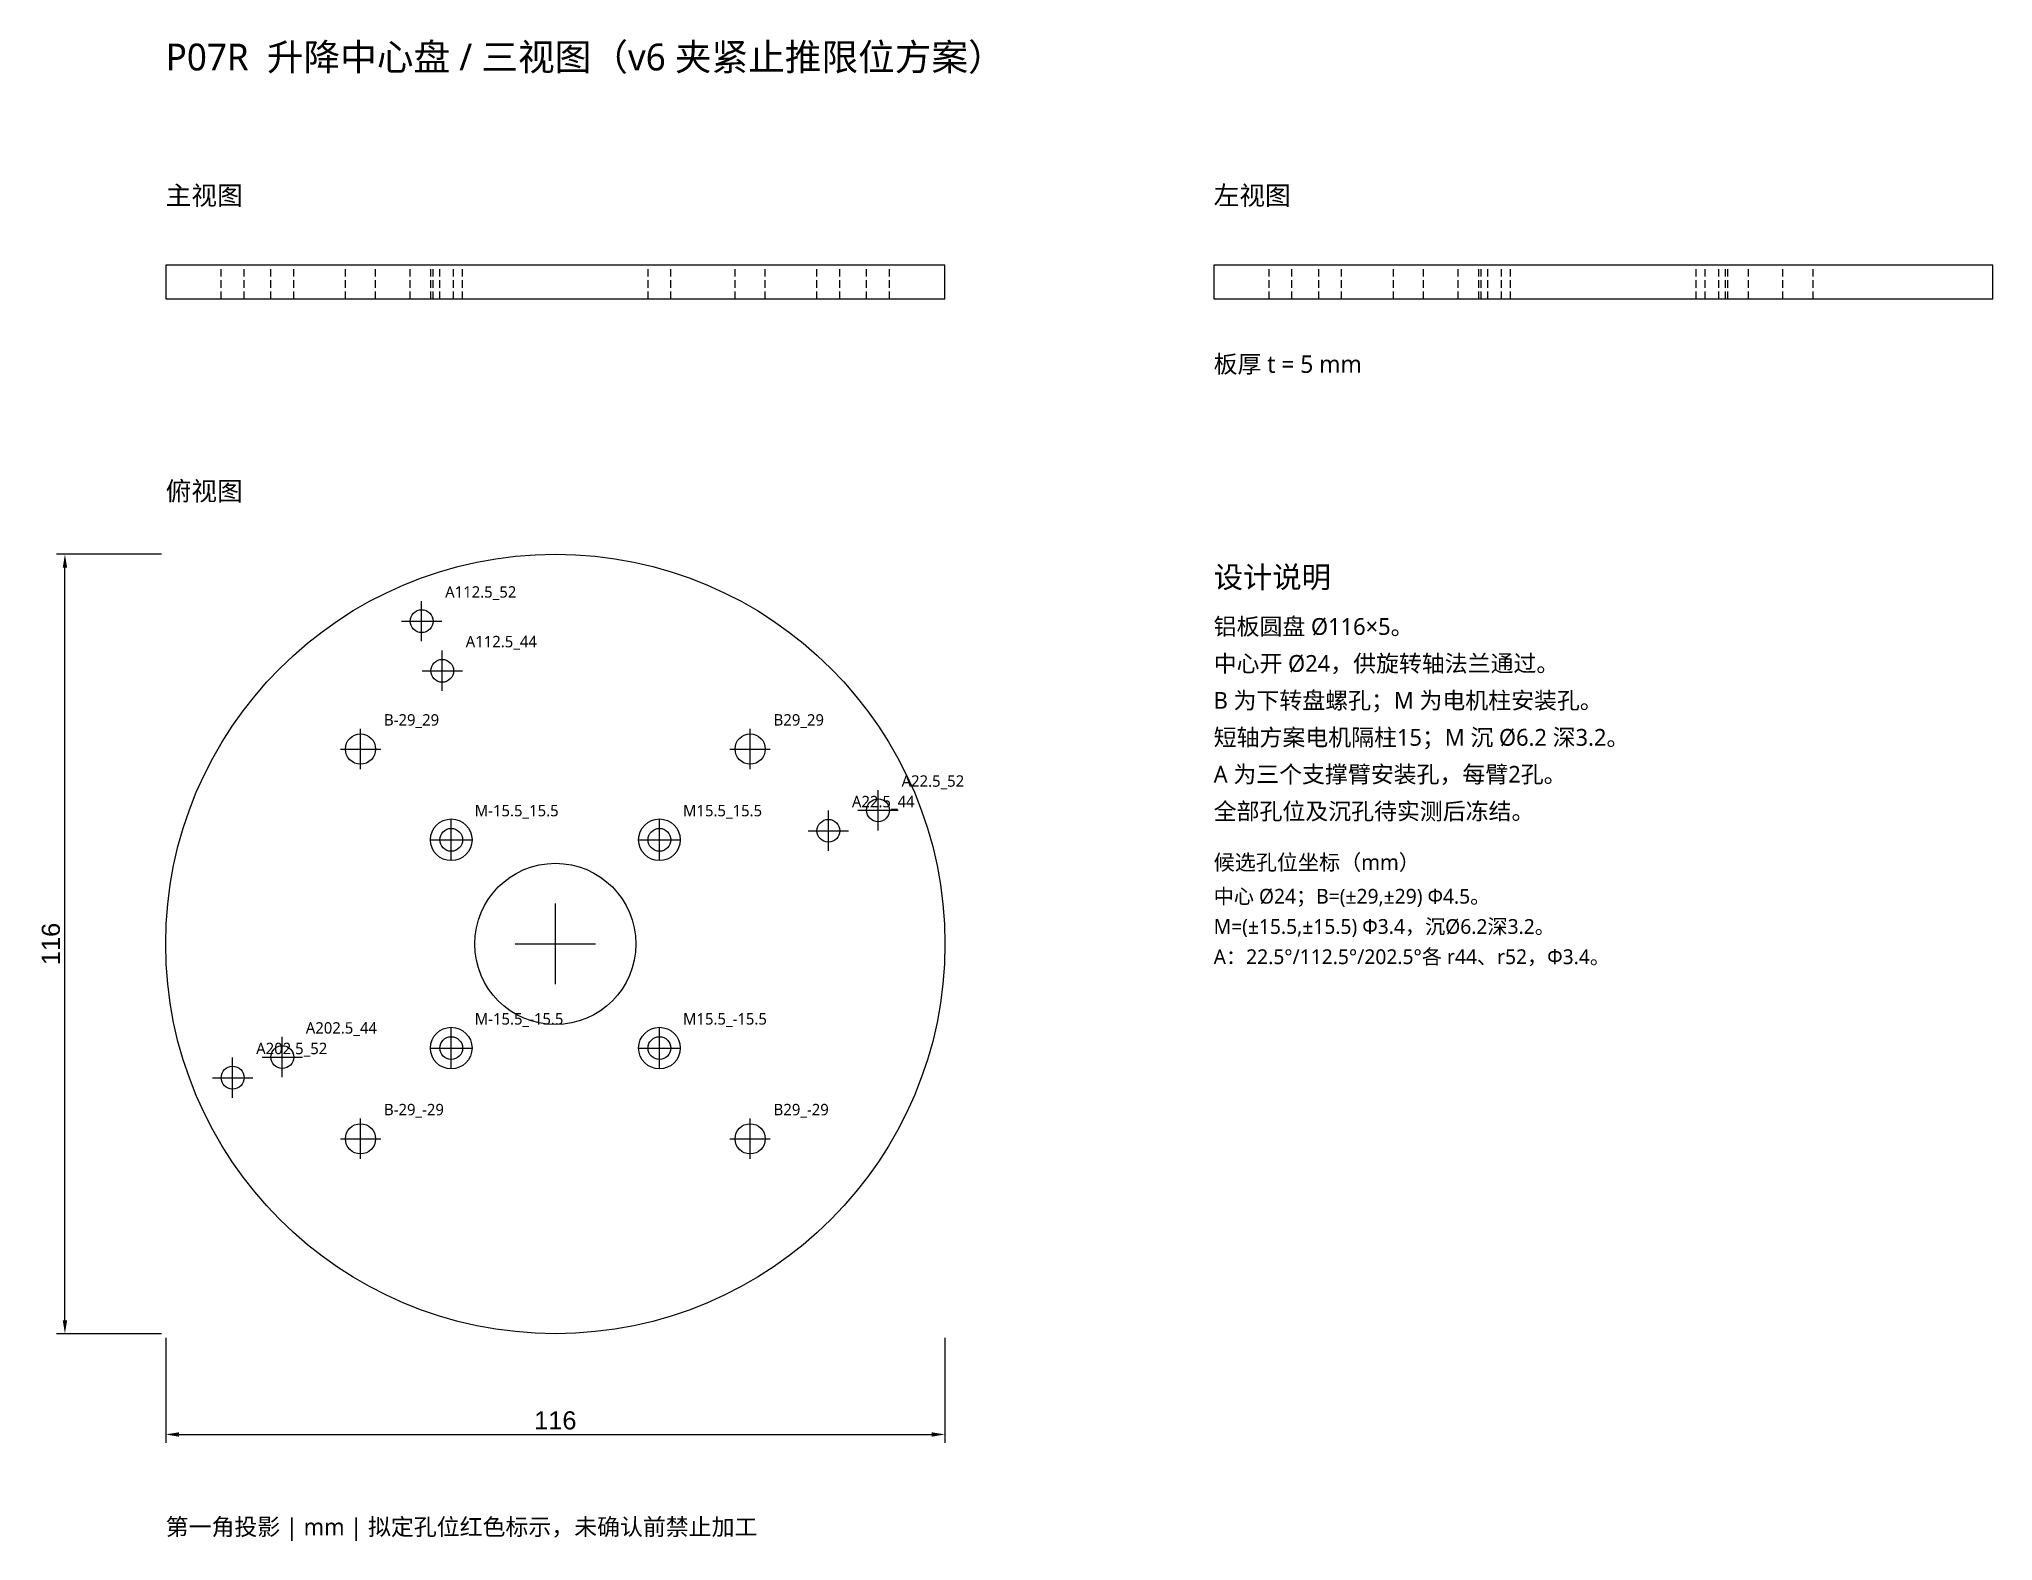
# Model space of a CAD drawing. Header units: millimetres. Extents: x 26 to 317, y 14 to 238.
import ezdxf

# ---------------------------------------------------------------- set-up
doc = ezdxf.new("R2010")
doc.units = ezdxf.units.MM
doc.linetypes.add('HIDDEN2', pattern=[4.7625, 3.175, -1.5875])
for name, color, linetype in [('CENTER', 4, 'Continuous'), ('DIMENSIONS', 3, 'Continuous'), ('NOTES', 7, 'Continuous'), ('OUTLINE', 7, 'Continuous'), ('PROPOSED_HIDDEN', 1, 'HIDDEN2'), ('PROPOSED_HOLES', 1, 'Continuous')]:
    doc.layers.add(name, color=color, linetype=linetype)
doc.styles.add('CN_NOTES', font='Microsoft YaHei.ttf')
doc.styles.get("Standard").update_dxf_attribs({"font": 'arial.ttf'})
doc.dimstyles.new('ISO-25', dxfattribs={"dimtxt": 2.5, "dimasz": 2.5, "dimexe": 1.25, "dimexo": 0.625, "dimtad": 1, "dimtxsty": 'Standard', "dimcen": 2.5, "dimadec": 0, "dimazin": 0, "dimtfac": 1, "dimtmove": 0, "dimatfit": 3, "dimfxl": 1, "dimarcsym": 0})

# ---------------------------------------------------------------- blocks, each defined once
blk = doc.blocks.new('*D1')
at = {"layer": 'Defpoints', "color": 0, "transparency": 16777216}
for p in [(45, 45), (161, 45), (161, 30)]:
    blk.add_point(p, dxfattribs=at)
at = {"layer": 'DIMENSIONS', "color": 0, "lineweight": -2, "transparency": 16777216}
for p, q in [((45, 44.38), (45, 28.75)), ((161, 44.38), (161, 28.75)), ((47, 30), (159, 30))]:
    blk.add_line(p, q, dxfattribs=at)
at = {"layer": 'DIMENSIONS', "color": 0, "transparency": 16777216}
for points in [[(47, 30.33), (47, 29.67), (45, 30)], [(159, 30.33), (159, 29.67), (161, 30)]]:
    blk.add_solid(points, dxfattribs=at)
at = {"layer": 'DIMENSIONS', "color": 0, "transparency": 16777216, "insert": (103, 32.08), "char_height": 2.7, "attachment_point": 5}
blk.add_mtext('116', dxfattribs=at)
blk = doc.blocks.new('*D2')
at = {"layer": 'Defpoints', "color": 0, "transparency": 16777216}
for p in [(30, 161), (45, 161), (45, 45)]:
    blk.add_point(p, dxfattribs=at)
at = {"layer": 'DIMENSIONS', "color": 0, "lineweight": -2, "transparency": 16777216}
for p, q in [((44.38, 161), (28.75, 161)), ((30, 47), (30, 159)), ((44.38, 45), (28.75, 45))]:
    blk.add_line(p, q, dxfattribs=at)
at = {"layer": 'DIMENSIONS', "color": 0, "transparency": 16777216}
for points in [[(29.67, 159), (30.33, 159), (30, 161)], [(29.67, 47), (30.33, 47), (30, 45)]]:
    blk.add_solid(points, dxfattribs=at)
at = {"layer": 'DIMENSIONS', "color": 0, "transparency": 16777216, "insert": (27.92, 103), "char_height": 2.7, "attachment_point": 5, "rotation": 90}
blk.add_mtext('116', dxfattribs=at)

msp = doc.modelspace()

# ---------------------------------------------------------------- linework, layer by layer
at = {"layer": 'CENTER'}
for p, q in [((83.1, 148.04), (83.1, 154.04)), ((80.1, 151.04), (86.1, 151.04)), ((86.16, 140.65), (86.16, 146.65)), ((83.16, 143.65), (89.16, 143.65)), ((74, 129), (74, 135)), ((132, 129), (132, 135)), ((71, 132), (77, 132)), ((129, 132), (135, 132)), ((151.04, 119.9), (151.04, 125.9)), ((143.65, 116.84), (143.65, 122.84)), ((148.04, 122.9), (154.04, 122.9)), ((87.5, 115.5), (87.5, 121.5)), ((118.5, 115.5), (118.5, 121.5)), ((140.65, 119.84), (146.65, 119.84)), ((84.5, 118.5), (90.5, 118.5)), ((115.5, 118.5), (121.5, 118.5)), ((103, 97), (103, 109)), ((97, 103), (109, 103)), ((87.5, 84.5), (87.5, 90.5)), ((118.5, 84.5), (118.5, 90.5)), ((62.35, 83.16), (62.35, 89.16)), ((84.5, 87.5), (90.5, 87.5)), ((115.5, 87.5), (121.5, 87.5)), ((54.96, 80.1), (54.96, 86.1)), ((59.35, 86.16), (65.35, 86.16)), ((51.96, 83.1), (57.96, 83.1)), ((74, 71), (74, 77)), ((132, 71), (132, 77)), ((71, 74), (77, 74)), ((129, 74), (135, 74))]:
    msp.add_line(p, q, dxfattribs=at)
at = {"layer": 'OUTLINE'}
for p, q in [((161, 204), (45, 204)), ((45, 204), (45, 199)), ((161, 199), (161, 204)), ((317, 204), (201, 204)), ((201, 204), (201, 199)), ((317, 199), (317, 204)), ((45, 199), (161, 199)), ((201, 199), (317, 199))]:
    msp.add_line(p, q, dxfattribs=at)
msp.add_circle((103, 103), 58, dxfattribs=at)
at = {"layer": 'PROPOSED_HIDDEN', "ltscale": 0.35}
for p, q in [((53.26, 199), (53.26, 204)), ((56.66, 199), (56.66, 204)), ((60.65, 199), (60.65, 204)), ((64.05, 199), (64.05, 204)), ((71.75, 199), (71.75, 204)), ((71.75, 199), (71.75, 204)), ((76.25, 199), (76.25, 204)), ((76.25, 199), (76.25, 204)), ((81.4, 199), (81.4, 204)), ((84.46, 199), (84.46, 204)), ((84.8, 199), (84.8, 204)), ((85.8, 199), (85.8, 204)), ((85.8, 199), (85.8, 204)), ((87.86, 199), (87.86, 204)), ((89.2, 199), (89.2, 204)), ((89.2, 199), (89.2, 204)), ((116.8, 199), (116.8, 204)), ((116.8, 199), (116.8, 204)), ((120.2, 199), (120.2, 204)), ((120.2, 199), (120.2, 204)), ((129.75, 199), (129.75, 204)), ((129.75, 199), (129.75, 204)), ((134.25, 199), (134.25, 204)), ((134.25, 199), (134.25, 204)), ((141.95, 199), (141.95, 204)), ((145.35, 199), (145.35, 204)), ((149.34, 199), (149.34, 204)), ((152.74, 199), (152.74, 204)), ((209.26, 199), (209.26, 204)), ((212.66, 199), (212.66, 204)), ((216.65, 199), (216.65, 204)), ((220.05, 199), (220.05, 204)), ((227.75, 199), (227.75, 204)), ((227.75, 199), (227.75, 204)), ((232.25, 199), (232.25, 204)), ((232.25, 199), (232.25, 204)), ((237.4, 199), (237.4, 204)), ((240.46, 199), (240.46, 204)), ((240.8, 199), (240.8, 204)), ((241.8, 199), (241.8, 204)), ((241.8, 199), (241.8, 204)), ((243.86, 199), (243.86, 204)), ((245.2, 199), (245.2, 204)), ((245.2, 199), (245.2, 204)), ((272.8, 199), (272.8, 204)), ((272.8, 199), (272.8, 204)), ((274.14, 199), (274.14, 204)), ((276.2, 199), (276.2, 204)), ((276.2, 199), (276.2, 204)), ((277.2, 199), (277.2, 204)), ((277.54, 199), (277.54, 204)), ((280.6, 199), (280.6, 204)), ((285.75, 199), (285.75, 204)), ((285.75, 199), (285.75, 204)), ((290.25, 199), (290.25, 204)), ((290.25, 199), (290.25, 204))]:
    msp.add_line(p, q, dxfattribs=at)
at = {"layer": 'PROPOSED_HOLES'}
for centre, radius in [((83.1, 151.04), 1.7), ((86.16, 143.65), 1.7), ((74, 132), 2.25), ((132, 132), 2.25), ((151.04, 122.9), 1.7), ((87.5, 118.5), 3.1), ((87.5, 118.5), 1.7), ((118.5, 118.5), 3.1), ((118.5, 118.5), 1.7), ((143.65, 119.84), 1.7), ((103, 103), 12), ((87.5, 87.5), 3.1), ((118.5, 87.5), 3.1), ((62.35, 86.16), 1.7), ((87.5, 87.5), 1.7), ((118.5, 87.5), 1.7), ((54.96, 83.1), 1.7), ((74, 74), 2.25), ((132, 74), 2.25)]:
    msp.add_circle(centre, radius, dxfattribs=at)

# ---------------------------------------------------------------- texts
at = {"layer": 'NOTES', "style": 'CN_NOTES'}
for s, height, p in [('P07R  升降中心盘 / 三视图（v6 夹紧止推限位方案）', 4, (45, 233)), ('主视图', 2.8, (45, 213)), ('左视图', 2.8, (201, 213)), ('板厚 t = 5 mm', 2.6, (201, 188)), ('俯视图', 2.8, (45, 169)), ('设计说明', 3.2, (201, 156)), ('铝板圆盘 Ø116×5。', 2.5, (201, 149)), ('中心开 Ø24，供旋转轴法兰通过。', 2.5, (201, 143.5)), ('B 为下转盘螺孔；M 为电机柱安装孔。', 2.5, (201, 138)), ('短轴方案电机隔柱15；M 沉 Ø6.2 深3.2。', 2.5, (201, 132.5)), ('A 为三个支撑臂安装孔，每臂2孔。', 2.5, (201, 127)), ('全部孔位及沉孔待实测后冻结。', 2.5, (201, 121.5)), ('候选孔位坐标（mm）', 2.3, (201, 114)), ('第一角投影 | mm | 拟定孔位红色标示，未确认前禁止加工', 2.5, (45, 15))]:
    msp.add_text(s, height=height, dxfattribs=at).set_placement(p)
at = {"layer": 'PROPOSED_HOLES', "style": 'CN_NOTES'}
for s, height, p in [('A112.5_52', 1.7, (86.6, 154.54)), ('A112.5_44', 1.7, (89.66, 147.15)), ('B-29_29', 1.7, (77.5, 135.5)), ('B29_29', 1.7, (135.5, 135.5)), ('A22.5_52', 1.7, (154.54, 126.4)), ('M-15.5_15.5', 1.7, (91, 122)), ('M15.5_15.5', 1.7, (122, 122)), ('A22.5_44', 1.7, (147.15, 123.34)), ('中心 Ø24；B=(±29,±29) Φ4.5。', 2.2, (201, 109)), ('M=(±15.5,±15.5) Φ3.4，沉Ø6.2深3.2。', 2.2, (201, 104.5)), ('A：22.5°/112.5°/202.5°各 r44、r52，Φ3.4。', 2.2, (201, 100)), ('A202.5_44', 1.7, (65.85, 89.66)), ('M-15.5_-15.5', 1.7, (91, 91)), ('M15.5_-15.5', 1.7, (122, 91)), ('A202.5_52', 1.7, (58.46, 86.6)), ('B-29_-29', 1.7, (77.5, 77.5)), ('B29_-29', 1.7, (135.5, 77.5))]:
    msp.add_text(s, height=height, dxfattribs=at).set_placement(p)

# ---------------------------------------------------------------- dimensions: what is measured, and where the dimension line sits
at = {"layer": 'DIMENSIONS'}
dim = msp.add_linear_dim(base=(30, 161), p1=(45, 45), p2=(45, 161), angle=90, dimstyle='ISO-25', override={"dimtxt": 2.7, "dimasz": 2, "dimgap": 0.7, "dimdec": 0, "dimlfac": 1}, dxfattribs=at)
dim.commit()
dim.dimension.update_dxf_attribs({"geometry": '*D2', "text_midpoint": (27.92, 103)})
dim = msp.add_linear_dim(base=(161, 30), p1=(45, 45), p2=(161, 45), dimstyle='ISO-25', override={"dimtxt": 2.7, "dimasz": 2, "dimgap": 0.7, "dimdec": 0, "dimlfac": 1}, dxfattribs=at)
dim.commit()
dim.dimension.update_dxf_attribs({"geometry": '*D1', "text_midpoint": (103, 32.08)})

doc.saveas('drawing.dxf')
